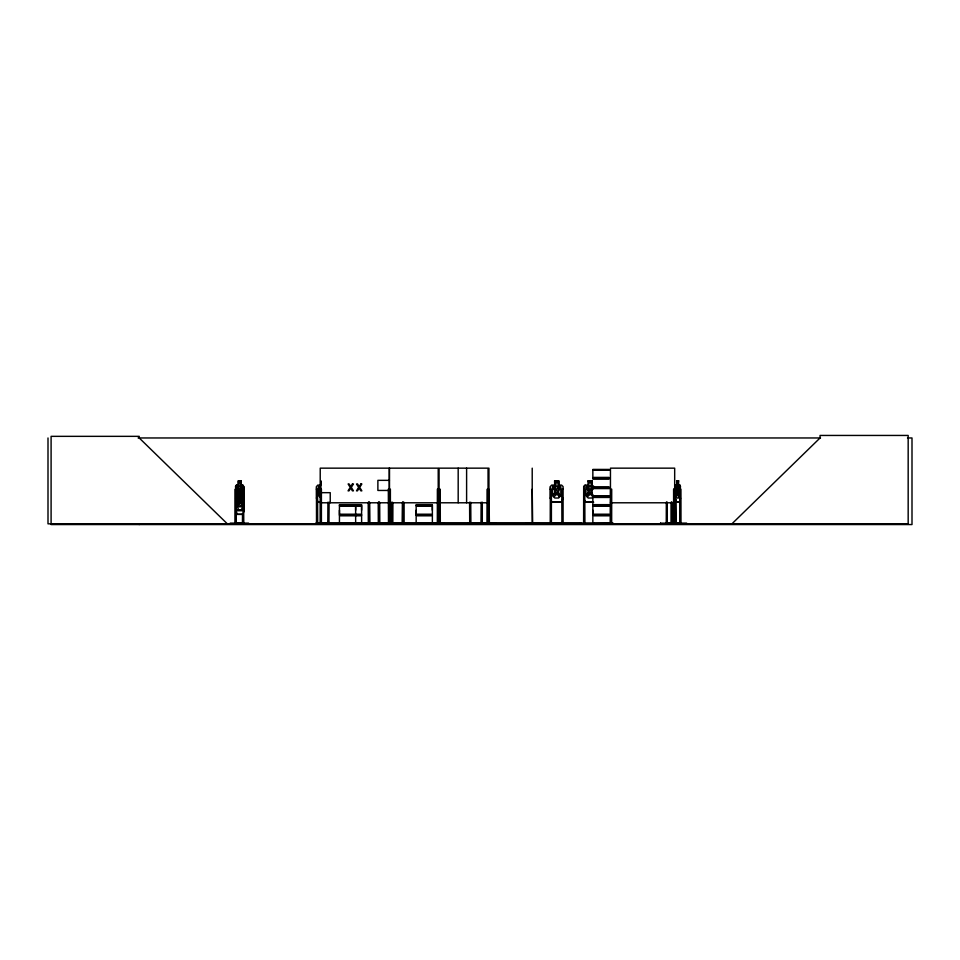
<?xml version="1.0" encoding="UTF-8"?>
<svg xmlns="http://www.w3.org/2000/svg" width="960" height="960" viewBox="0 0 960 960"><rect width="100%" height="100%" fill="white"/><g stroke="black" fill="none" stroke-linecap="round" stroke-linejoin="round"><path stroke-width="1.44" d="M339.444 514.212L339.444 506.256L361.62 506.256L361.596 514.212L339.444 514.212L339.456 510.228M355.632 510.228L355.632 506.256L355.632 514.212M361.596 510.228L361.596 506.256M416.184 514.212L416.184 510.228M432.348 510.228L432.348 506.256L416.16 506.256L416.16 514.212L432.372 514.212L432.372 506.256M609.048 514.212L592.848 514.212L592.86 510.228M482.688 523.656L495.672 523.812L495.672 523.116M482.688 523.176L495.672 523.128M525.936 523.656L538.932 523.656M525.936 523.176L538.932 523.128M679.728 502.14L679.728 485.232M679.764 502.284L680.508 498.036M660.48 523.752L660.552 523.116L660.564 523.836M660.516 523.716L686.688 523.752M680.904 523.752L680.856 489.204L679.956 489.204L679.956 523.836L679.884 522.576M681.132 523.716L681.144 523.128M237.696 494.94L239.376 499.812C235.704 505.296 238.8 507.636 239.952 500.748L242.136 504.96L240.492 499.836C244.044 494.64 241.068 492.264 239.904 498.84C240.264 495.288 236.352 495.24 238.584 492.672M239.64 490.824L239.808 490.272M242.892 510.576L243.84 506.316M243.012 514.416L243.948 510.144L243.924 494.892L242.976 493.392L241.128 493.392M239.628 490.116L239.604 490.812M243.816 498.036L242.88 502.284L237.768 502.284M393.852 523.176L393.924 523.836M434.448 523.176L434.52 523.836M563.088 498.036L561.624 502.284L551.628 502.284L550.308 498.036M238.176 496.44L239.124 493.776M371.448 523.752L371.568 523.116L371.604 523.836M675.732 485.088L675.096 486.672L675.132 523.836L674.976 522.576M675.756 485.232L675.036 486.612L675.588 502.284L679.896 502.284M240.564 490.428L241.872 486.636L238.464 486.66L238.464 494.604L241.008 494.604L241.008 486.66L239.556 490.548L238.188 486.792L237.312 486.648L238.596 490.404M612.804 523.176L612.876 523.836M389.484 523.716L389.508 468.156M392.316 523.752L392.316 522.576M392.868 523.176L392.952 523.836M469.332 523.716L469.128 522.756M235.848 494.964L236.724 493.392M236.832 497.22L235.872 498.744M236.064 498.804L236.88 497.364M235.656 498.036L236.496 502.284L235.548 486.612L236.412 485.088L242.856 485.088L243.816 486.6L243.84 510.144L242.94 514.272L236.76 514.272M236.52 485.088L235.548 486.612M321.276 492.672L319.116 496.428L320.628 496.44M593.484 495.744L592.056 498.012L588.084 498.012L585.948 494.604L585.948 486.66L588.084 485.232L587.94 480.828L592.2 480.828L592.2 485.088M432.384 523.488L416.184 523.8M612.72 523.752L592.86 523.8M585.096 485.232L583.824 486.672L583.824 498.012L585.096 502.14L593.508 502.14M238.536 493.536L237.192 494.952L237.192 502.908L238.536 506.316L241.044 506.316L242.388 502.908L242.388 494.952L241.044 493.536M609.06 496.26L592.56 496.632L590.088 492.444C588.168 498.996 583.428 497.508 589.176 491.508C583.56 485.772 588.36 484.392 590.016 490.548C591.624 484.416 596.724 485.712 590.94 491.544L593.808 496.428M672.348 523.116L672.288 523.752L672.504 523.176M672.084 523.752L672.036 502.188M731.928 523.836L820.056 437.964L820.056 435.444L908.172 435.444L908.172 523.836L48 523.836L48 437.964M320.856 480.972L320.856 485.232L318.732 486.66L318.732 494.604L320.856 498.012M230.124 523.752L248.64 523.752M384.66 523.116L393.924 523.116M384.552 523.752L393.792 523.752M434.052 523.752L443.628 523.752L443.76 523.116L433.848 523.116L433.848 523.836M443.736 523.116L443.604 523.812M364.944 523.752L371.52 523.656M339.444 523.488L339.444 515.808L361.62 515.808L361.62 523.488L339.372 523.788M593.76 496.584L592.776 496.548M241.56 496.692L240.576 492.696M138.096 437.964L820.512 437.964M907.5 437.964L912 437.964L912 524.556L51.096 524.556L51.096 436.344L139.224 436.344L139.224 437.964L227.34 523.836M592.836 469.428L609.06 469.428M592.836 469.704L609.06 469.728M592.86 470.208L609.036 470.208M609.048 477.408L592.848 477.408L592.848 469.74M592.728 477.972L609.168 477.972M592.728 478.464L609.168 478.464M592.848 479.016L609.048 479.016M389.424 480.348L377.88 480.348L377.88 490.452L389.424 490.452M241.008 480.972L238.356 480.972L238.464 485.232L237.108 486.66L237.108 494.604L238.464 498.012L241.008 498.012L242.364 494.604L242.364 486.66L241.008 485.232L241.092 480.828L238.26 480.828L238.26 485.088M676.872 480.972L678.66 480.972L678.54 485.232L679.428 486.66L679.428 494.604L678.54 498.012L676.872 498.012L675.984 494.604L675.984 486.66L676.872 485.232L676.812 480.828L678.72 480.828M554.712 480.972L558.684 480.972L558.684 485.232L560.82 486.66L560.82 494.604L558.684 498.012L554.712 498.012L552.576 494.604L552.576 486.66L554.712 485.232L554.568 480.828L558.828 480.828L558.828 485.088M588.084 480.972L592.056 480.972L592.056 485.232L594.192 486.66M320.856 485.232L317.808 485.088L316.452 486.612L316.512 523.836M592.056 485.232L585.036 485.088L583.68 486.612L583.608 523.836M675.6 485.088L679.872 485.088M679.752 485.088L680.508 486.6M592.848 486.972L609.048 486.972M592.728 487.524L609.168 487.524M592.728 488.016L609.168 488.016M592.848 488.568L609.048 488.568M242.52 489.204L243.624 489.204M316.38 489.204L317.556 489.204L317.688 523.836M320.232 489.204L321.408 489.204L321.408 523.836M439.068 489.204L440.22 489.204L440.316 523.836M488.94 489.204L489.396 523.836M532.2 489.204L532.656 523.836M550.236 489.204L551.4 489.204L551.4 523.836M562.944 489.204L561.78 489.204L561.912 523.836M583.608 489.204L584.772 489.204L584.916 523.836M610.452 489.204L611.712 489.204L611.664 523.836M675.132 489.204L675.672 523.836M238.56 492.96L241.356 492.96L241.356 497.22M238.644 493.104L241.26 493.104M236.616 493.392L238.56 493.392M242.94 493.536L236.652 493.536L235.956 494.964L235.98 510.168L236.808 514.416M238.536 494.952L241.044 494.952L241.044 502.908L238.536 502.908L238.56 489.132L241.248 489.132L241.26 497.364L242.604 498.792L242.604 506.736L241.26 510.144L238.752 510.144L237.408 506.736L237.408 498.792L238.752 497.364L238.752 493.104M592.86 496.032L609.036 496.032M609.06 496.968L592.836 496.98L592.86 504.648L609.048 504.648M236.724 497.22L238.668 497.22M241.248 497.22L243.096 497.22L244.044 498.732L242.976 497.22M236.76 497.364L243.06 497.364M592.86 497.448L609.036 497.448M675.036 498.036L675.708 502.284M237.816 502.14L242.82 502.14M320.676 502.14L317.88 502.14L316.596 498.012L316.596 486.672M561.528 502.14L551.724 502.14L550.452 498.012L550.452 486.672M675.624 502.14L679.848 502.14M320.628 502.284L317.772 502.284L316.452 498.036M593.58 502.284L585 502.284L583.68 498.036M320.232 502.788L389.508 502.788M390.72 502.788L438.216 502.788M440.544 502.788L488.052 502.788M610.452 502.788L674.676 502.788M339.444 504.648L361.62 504.648M416.16 504.648L432.372 504.648M339.324 505.212L361.728 505.212M416.052 505.212L432.48 505.212M592.728 505.212L609.168 505.212M339.324 505.704L361.728 505.704M416.052 505.704L432.48 505.704M592.728 505.704L609.168 505.704M609.048 506.256L592.848 506.256L592.848 514.212M235.764 506.34L236.592 510.576L243.012 510.576L243.816 506.34M236.652 510.432L242.94 510.432M236.7 514.416L243.12 514.416M339.324 514.764L361.728 514.764M416.052 514.764L432.48 514.764M592.728 514.764L609.168 514.764M339.324 515.256L361.728 515.256M416.052 515.256L432.48 515.256M592.728 515.256L609.168 515.256M609.048 515.808L592.848 515.808L592.848 523.488M242.412 522.576L243.732 522.576M317.688 522.576L316.248 522.576L316.248 523.836M327.792 522.576L329.232 522.576L329.232 523.836M369.72 522.576L368.232 522.576L368.244 523.836M379.716 522.576L378.24 522.576L378.24 523.836M390.492 522.576L388.2 522.576L388.2 523.836M402.372 522.576L403.884 522.576M438.66 522.576L437.292 522.576L437.304 523.836M438.96 522.576L440.328 522.576M470.892 522.576L469.44 522.576L469.44 523.836M480.996 522.576L482.436 522.576L482.436 523.836M487.128 522.576L488.496 522.576M563.088 522.576L561.636 522.576L561.636 523.836M584.916 522.576L583.464 522.576L583.464 523.836M666.204 522.576L667.32 522.576M672.144 522.576L671.028 522.576L671.076 523.836L671.136 502.188M676.14 522.576L673.476 522.576L673.476 523.836M679.848 522.576L680.964 522.576M317.652 522.756L581.892 522.756L581.892 523.836M235.98 522.936L242.784 522.936M317.688 522.936L327.792 522.936M369.492 522.936L378.468 522.936M392.616 522.936L402.492 522.936M470.892 522.936L480.996 522.936M551.544 522.936L561.636 522.936M584.916 522.936L593.568 522.936M666.864 522.936L671.496 522.936M675.672 522.936L680.304 522.936M371.604 523.116L365.076 523.116L365.1 523.836M376.356 523.836L376.356 523.116L382.872 523.116L382.848 523.836M402.144 523.836L402.144 523.116L405.672 523.752M563.088 523.116L563.268 523.752M592.884 523.26L612.876 523.116M660.528 523.176L686.616 523.116L686.604 523.836M592.86 523.272L609.036 523.272M403.344 523.656L405.588 523.656M390.384 523.764L390.384 489.204L388.332 489.204L388.476 523.836M402.78 523.752L402.768 522.576M402.252 523.716L402.504 502.188M677.448 523.176L677.364 523.836M383.004 523.752L376.512 523.752M493.008 523.716L493.116 522.756M238.596 523.176L238.536 523.836M677.832 523.176L677.784 523.836M674.856 523.716L674.856 489.204L673.596 489.204L673.644 523.836M666.024 523.176L666.036 523.716M666.264 523.752L666.312 502.188M320.652 486.792L319.236 486.804L321.3 490.404M242.748 485.088L243.732 486.66L243.708 523.836M242.868 493.392L243.84 494.952M443.16 523.656L443.1 523.836M235.848 506.316L236.7 510.576M236.064 510.144L236.88 514.272M680.544 522.576L680.544 523.836M680.376 486.6L680.364 523.836M680.328 522.576L680.304 523.836M676.944 480.828L677.004 485.232M676.032 499.308L676.092 523.836M675.48 522.576L675.444 523.836M674.676 522.576L674.676 468.156L610.452 468.156L610.452 523.836L610.62 489.204M673.944 522.576L673.944 523.836L673.764 489.204M671.628 502.188L671.688 523.836M671.448 522.576L671.496 523.836M669.384 523.116L669.384 523.836M667.212 502.188L667.272 523.836M666.864 523.836L666.804 502.188L666.684 523.836M611.832 523.836L611.832 522.576L610.32 522.576L610.32 523.836M611.352 522.576L611.388 523.836M610.776 522.576L610.8 523.836M584.64 522.576L584.64 523.836M583.74 522.576L583.74 523.836M579.708 522.756L579.708 523.836M563.088 523.836L563.088 486.6L561.588 485.088L551.664 485.088L550.308 486.612L550.236 523.836M562.812 522.576L562.812 523.836M555.924 522.756L555.924 523.836M553.728 522.756L553.728 523.836M553.428 522.756L553.428 523.836M552.768 522.756L552.768 523.836M551.544 523.836L551.544 522.576L550.092 522.576L550.092 523.836M551.268 522.576L551.268 523.836M550.368 522.576L550.368 523.836M532.788 523.836L532.728 522.576L532.068 523.836M532.212 468.156L532.2 523.836M525.936 523.116L525.948 523.836M489.528 523.836L489.54 522.576L488.82 522.576L488.88 523.836M488.952 468.156L488.94 523.836M488.376 523.836L488.376 489.204L487.236 489.204L487.14 523.836M488.052 522.576L488.052 468.156L439.068 468.156L439.116 523.836M487.74 522.576L487.74 523.836M487.548 489.204L487.548 523.836L487.452 522.576M482.688 523.116L482.688 523.836M482.304 502.188L482.304 523.836M481.26 522.576L481.26 523.836M481.128 502.188L480.996 523.836M470.748 502.188L470.892 523.836M470.616 522.576L470.616 523.836M469.776 522.756L469.776 523.836M469.584 502.188L469.716 523.836M468 522.756L468 523.836M466.608 468.156L466.608 502.788M458.184 468.156L458.184 502.788M439.584 522.576L439.536 523.836M439.392 489.204L439.392 523.836L439.296 522.576M438.54 523.836L438.54 489.204L437.388 489.204L437.436 523.836M438.492 522.576L438.492 523.836M438.216 523.836L438.216 468.156L320.232 468.156L320.136 523.836L320.1 522.576L321.54 522.576L321.54 523.836M438.024 522.576L438.072 523.836M437.904 522.576L437.856 523.836M437.712 489.204L437.616 523.836M432.372 523.488L432.372 515.808L416.16 515.808L416.16 523.488M408.552 522.756L408.552 523.836M406.764 522.756L406.764 523.836M405.504 523.116L405.504 523.836M403.752 502.188L403.764 523.836M403.632 502.188L403.632 522.396M403.656 522.576L403.632 523.836M402.612 502.188L402.612 523.836M392.724 523.836L392.724 522.576L391.212 522.576L391.212 523.836M391.632 522.576L391.608 523.836M391.344 502.188L391.332 523.836M389.748 522.576L389.748 523.836L389.556 489.204M389.232 468.156L389.28 523.836M384.672 523.116L384.672 523.836M379.596 502.188L379.548 523.836L379.368 502.188M379.224 522.576L379.224 523.836M378.768 522.576L378.732 523.836M378.576 502.188L378.576 523.836M378.36 502.188L378.468 523.836M369.6 502.188L369.72 523.836M369.372 502.188L369.492 523.836M369.216 522.576L369.192 523.836M368.772 522.576L368.736 523.836M368.58 502.188L368.58 523.836M368.352 502.188L368.46 523.836M355.644 515.808L355.644 523.488M330.228 502.776L330.228 492.672L321.204 492.672L321.204 502.776M329.1 502.188L328.956 523.836M328.056 522.576L328.056 523.836M327.924 502.188L327.792 523.836M321.264 522.576L321.276 523.836M320.856 486.66L320.856 494.604M320.712 480.828L320.712 485.088M320.376 522.576L320.376 523.836M317.412 522.576L317.412 523.836M248.532 523.836L248.532 523.116L230.22 523.116L230.232 523.836M243.36 522.576L243.36 523.836L243.276 513.732M243.012 522.576L243.06 523.836M242.868 489.204L242.868 497.856M242.868 513.732L242.784 523.836M242.556 522.576L242.556 523.836M242.52 513.732L242.436 523.836M240.9 480.972L240.9 485.232M240.228 523.116L240.228 523.836M236.328 523.836L236.328 522.576L235.032 522.576L235.056 523.836M236.244 523.836L236.244 489.204L235.152 489.204L235.152 523.836M235.98 522.576L235.98 523.836M235.74 486.672L235.872 510.168M235.896 513.732L235.764 523.836M235.704 522.576L235.632 523.836M235.5 489.204L235.5 523.836M139.224 523.836L139.224 524.556M679.44 496.428L677.892 492.444L676.344 496.584L677.508 491.508L676.488 486.564L678.54 486.66L678.54 494.604L676.872 494.604L676.884 486.6L677.856 490.548L679.368 486.636L678.24 491.544L679.44 496.428M560.424 496.428L559.056 496.56L556.716 492.444C555.108 498.888 549.852 497.616 555.804 491.508C550.188 485.772 554.988 484.392 556.644 490.548C558.252 484.416 563.352 485.712 557.568 491.544L560.424 496.428M352.452 483.984L350.784 486.684L349.152 483.984L348.108 483.984L350.22 487.416L348.048 490.848L349.032 490.848L350.724 488.1L352.404 490.848L353.448 490.848L351.3 487.368L353.448 483.984L352.452 483.984M360.876 483.984L359.22 486.684L357.576 483.984L356.532 483.984L358.644 487.416L356.472 490.848L357.456 490.848L359.16 488.1L360.828 490.848L361.872 490.848L359.724 487.368L361.872 483.984L360.876 483.984M240.552 481.68L238.92 481.68L238.92 483.108L240.552 483.108L240.552 481.68M557.976 481.68L555.42 481.68L555.42 483.108L557.976 483.108L557.976 481.68M591.348 481.68L588.792 481.68L588.792 483.108L591.348 483.108L591.348 481.68M678.24 481.68L677.172 481.68L677.172 483.108L678.24 483.108L678.24 481.68M558.684 486.66L554.712 486.66L554.712 494.604L558.684 494.604L558.684 486.66M592.056 486.66L588.084 486.66L588.084 494.604L592.056 494.604L592.056 486.66M240.6 489.984L238.98 489.984L238.98 491.4L240.6 491.4L240.6 489.984M240.816 493.812L239.208 493.812L239.208 495.24L240.816 495.24L240.816 493.812M609.06 496.572L592.836 496.572L609.048 496.68M241.26 498.792L238.752 498.792L238.752 506.736L241.26 506.736L241.26 498.792M361.584 523.26L339.468 523.26L361.596 523.272M432.336 523.26L416.196 523.26L432.348 523.272M483.744 523.128L483.684 523.836L483.756 523.176M538.932 523.836L538.932 523.116L538.92 523.836M392.616 523.836L392.592 502.188L392.496 523.836"/></g></svg>
